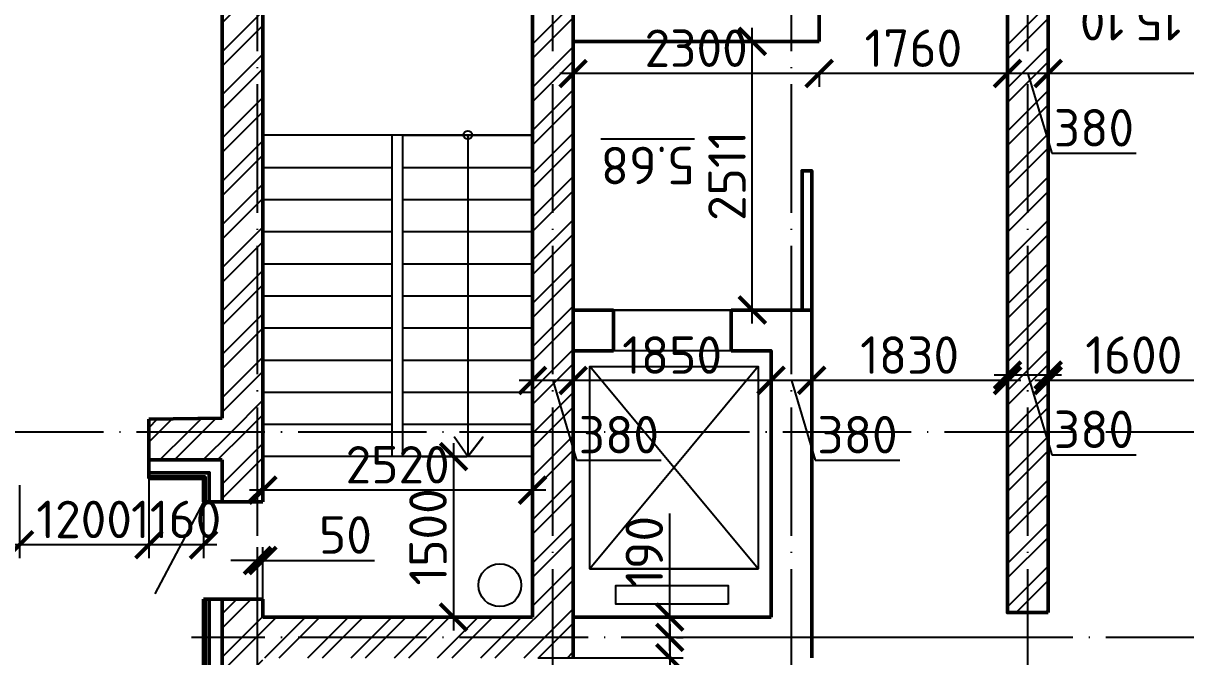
# Model space of a CAD drawing. Header units: millimetres. Extents: x -121275 to -95372, y 16759 to 40426.
# Drawn here: x -119950.8 to -119842.2, y 38714.7 to 38773.9 of the extents above; entities that cross this region are included whole.
import ezdxf

# ---------------------------------------------------------------- set-up
doc = ezdxf.new("R2010")
doc.units = ezdxf.units.MM
doc.header["$LTSCALE"] = 0.5
doc.linetypes.add('ACAD_ISO04W100', pattern=[30, 24, -3, 0, -3])
for name, color, linetype in [('оси', 7, 'ACAD_ISO04W100'), ('размеры', 7, 'Continuous'), ('тонкие', 7, 'Continuous')]:
    doc.layers.add(name, color=color, linetype=linetype)
for name, color, linetype, lineweight in [('построения', 6, 'Continuous', 25), ('ТОЛСТЫЕ3', 7, 'Continuous', 50), ('ТОНКИЕе', 7, 'Continuous', 25)]:
    doc.layers.add(name, color=color, linetype=linetype, lineweight=lineweight)
doc.styles.add('Наклонный', font='isocpeur.ttf', dxfattribs={"height": 3.5})
doc.dimstyles.new('СТРОИТЕЛЬНЫЙ', dxfattribs={"dimtxt": 3.5, "dimasz": 2.5, "dimexe": 1.25, "dimexo": 0.625, "dimtad": 1, "dimdec": 0, "dimlfac": 100, "dimdsep": 46, "dimtxsty": 'Наклонный', "dimblk1": 'ARCHTICK', "dimblk2": 'ARCHTICK', "dimsah": 1, "dimcen": 0, "dimdle": 1.25, "dimadec": 0, "dimazin": 0, "dimtfac": 0.75, "dimtdec": 0, "dimtmove": 0, "dimatfit": 3, "dimldrblk": 'ARCHTICK', "dimfxl": 1, "dimtolj": 1, "dimtzin": 0, "dimarcsym": 0})
pattern_1 = [(225, (-239994.2577, 77208.4674), (2.02055763, -2.02055763), []), (225, (-239995.6047, 77208.4674), (2.02055763, -2.02055763), [])]

# ---------------------------------------------------------------- blocks, each defined once
blk = doc.blocks.new('_ArchTick')
at = {"color": 0, "linetype": 'ByBlock', "const_width": 0.15}
blk.add_lwpolyline([(-0.5, -0.5), (0.5, 0.5)], dxfattribs=at)
blk = doc.blocks.new('*D1450')
at = {"layer": 'Defpoints', "color": 0, "transparency": 16777216}
for p in [(-119856.18, 38716.47), (-119903.36, 38714.57), (-119890.41, 38714.57)]:
    blk.add_point(p, dxfattribs=at)
at = {"layer": 'размеры', "color": 0, "lineweight": -2, "transparency": 16777216}
for p, q in [((-119890.41, 38717.72), (-119890.41, 38714.57)), ((-119856.8, 38716.47), (-119891.66, 38716.47)), ((-119902.73, 38714.57), (-119889.16, 38714.57)), ((-119890.41, 38714.57), (-119890.41, 38704.87))]:
    blk.add_line(p, q, dxfattribs=at)
at = {"layer": 'размеры', "color": 0, "lineweight": -2, "transparency": 16777216, "xscale": 2.5, "yscale": 2.5, "zscale": 2.5}
for p, rotation in [((-119890.41, 38716.47), 90), ((-119890.41, 38714.57), 270)]:
    blk.add_blockref('_ArchTick', p, dxfattribs=dict(at, rotation=rotation))
at = {"layer": 'размеры', "color": 0, "transparency": 16777216, "insert": (-119892.79, 38708.47), "char_height": 3.5, "attachment_point": 5, "rotation": 90, "style": 'Наклонный'}
blk.add_mtext('\\A1;190', dxfattribs=at)
blk = doc.blocks.new('*D1451')
at = {"layer": 'Defpoints', "color": 0, "transparency": 16777216}
for p in [(-119890.41, 38718.37), (-119880.94, 38718.37), (-119890.41, 38716.47)]:
    blk.add_point(p, dxfattribs=at)
at = {"layer": 'размеры', "color": 0, "lineweight": -2, "transparency": 16777216}
for p, q in [((-119890.41, 38718.37), (-119890.41, 38728.07)), ((-119881.57, 38718.37), (-119891.66, 38718.37)), ((-119890.41, 38715.22), (-119890.41, 38718.37)), ((-119889.79, 38716.47), (-119889.16, 38716.47))]:
    blk.add_line(p, q, dxfattribs=at)
at = {"layer": 'размеры', "color": 0, "lineweight": -2, "transparency": 16777216, "xscale": 2.5, "yscale": 2.5, "zscale": 2.5}
for p, rotation in [((-119890.41, 38718.37), 90), ((-119890.41, 38716.47), 270)]:
    blk.add_blockref('_ArchTick', p, dxfattribs=dict(at, rotation=rotation))
at = {"layer": 'размеры', "color": 0, "transparency": 16777216, "insert": (-119892.79, 38724.47), "char_height": 3.5, "attachment_point": 5, "rotation": 90, "style": 'Наклонный'}
blk.add_mtext('\\A1;190', dxfattribs=at)
blk = doc.blocks.new('*D1452')
at = {"layer": 'Defpoints', "color": 0, "transparency": 16777216}
for p in [(-119928.44, 38723.67), (-119928.94, 38718.37), (-119928.44, 38718.37)]:
    blk.add_point(p, dxfattribs=at)
at = {"layer": 'размеры', "color": 0, "lineweight": -2, "transparency": 16777216}
for p, q in [((-119928.94, 38718.99), (-119928.94, 38724.92)), ((-119928.44, 38718.99), (-119928.44, 38724.92)), ((-119928.94, 38723.67), (-119931.44, 38723.67)), ((-119928.94, 38723.67), (-119928.44, 38723.67)), ((-119928.44, 38723.67), (-119917.99, 38723.67))]:
    blk.add_line(p, q, dxfattribs=at)
at = {"layer": 'размеры', "color": 0, "lineweight": -2, "transparency": 16777216, "xscale": 2.5, "yscale": 2.5, "zscale": 2.5}
blk.add_blockref('_ArchTick', (-119928.94, 38723.67), dxfattribs=at)
at = {"layer": 'размеры', "color": 0, "lineweight": -2, "transparency": 16777216, "xscale": 2.5, "yscale": 2.5, "zscale": 2.5, "rotation": 180}
blk.add_blockref('_ArchTick', (-119928.44, 38723.67), dxfattribs=at)
at = {"layer": 'размеры', "color": 0, "transparency": 16777216, "insert": (-119920.72, 38726.05), "char_height": 3.5, "attachment_point": 5, "style": 'Наклонный'}
blk.add_mtext('\\A1;50', dxfattribs=at)
blk = doc.blocks.new('*D1473')
at = {"layer": 'Defpoints', "color": 0, "transparency": 16777216}
for p in [(-119855.04, 38747.09), (-119855.04, 38740.49), (-119839.04, 38740.49)]:
    blk.add_point(p, dxfattribs=at)
at = {"layer": 'размеры', "color": 0, "lineweight": -2, "transparency": 16777216}
for p, q in [((-119855.04, 38746.46), (-119855.04, 38739.24)), ((-119839.04, 38741.11), (-119839.04, 38741.74)), ((-119837.79, 38740.49), (-119856.29, 38740.49))]:
    blk.add_line(p, q, dxfattribs=at)
at = {"layer": 'размеры', "color": 0, "lineweight": -2, "transparency": 16777216, "xscale": 2.5, "yscale": 2.5, "zscale": 2.5, "rotation": 180}
blk.add_blockref('_ArchTick', (-119855.04, 38740.49), dxfattribs=at)
at = {"layer": 'размеры', "color": 0, "lineweight": -2, "transparency": 16777216, "xscale": 2.5, "yscale": 2.5, "zscale": 2.5}
blk.add_blockref('_ArchTick', (-119839.04, 38740.49), dxfattribs=at)
at = {"layer": 'размеры', "color": 0, "transparency": 16777216, "insert": (-119847.04, 38742.86), "char_height": 3.5, "attachment_point": 5, "style": 'Наклонный'}
blk.add_mtext('\\A1;1600', dxfattribs=at)
blk = doc.blocks.new('*D1474')
at = {"layer": 'Defpoints', "color": 0, "transparency": 16777216}
for p in [(-119855.04, 38747.09), (-119858.84, 38745.17), (-119858.84, 38740.99)]:
    blk.add_point(p, dxfattribs=at)
at = {"layer": 'размеры', "color": 0, "lineweight": -2, "transparency": 16777216}
for p, q in [((-119855.04, 38746.46), (-119855.04, 38739.74)), ((-119858.84, 38744.54), (-119858.84, 38739.74)), ((-119853.79, 38740.99), (-119860.09, 38740.99)), ((-119856.94, 38740.99), (-119854.71, 38733.55)), ((-119854.71, 38733.55), (-119846.81, 38733.55))]:
    blk.add_line(p, q, dxfattribs=at)
at = {"layer": 'размеры', "color": 0, "lineweight": -2, "transparency": 16777216, "xscale": 2.5, "yscale": 2.5, "zscale": 2.5, "rotation": 180}
blk.add_blockref('_ArchTick', (-119858.84, 38740.99), dxfattribs=at)
at = {"layer": 'размеры', "color": 0, "lineweight": -2, "transparency": 16777216, "xscale": 2.5, "yscale": 2.5, "zscale": 2.5}
blk.add_blockref('_ArchTick', (-119855.04, 38740.99), dxfattribs=at)
at = {"layer": 'размеры', "color": 0, "transparency": 16777216, "insert": (-119850.76, 38735.92), "char_height": 3.5, "attachment_point": 5, "style": 'Наклонный'}
blk.add_mtext('\\A1;380', dxfattribs=at)
blk = doc.blocks.new('*D1302')
at = {"layer": 'Defpoints', "color": 0, "transparency": 16777216}
for p in [(-119877.14, 38745.17), (-119858.84, 38745.17), (-119877.14, 38740.49)]:
    blk.add_point(p, dxfattribs=at)
at = {"layer": 'размеры', "color": 0, "lineweight": -2, "transparency": 16777216}
for p, q in [((-119877.14, 38744.54), (-119877.14, 38739.24)), ((-119858.84, 38744.54), (-119858.84, 38739.24)), ((-119857.59, 38740.49), (-119878.39, 38740.49))]:
    blk.add_line(p, q, dxfattribs=at)
at = {"layer": 'размеры', "color": 0, "lineweight": -2, "transparency": 16777216, "xscale": 2.5, "yscale": 2.5, "zscale": 2.5, "rotation": 180}
blk.add_blockref('_ArchTick', (-119877.14, 38740.49), dxfattribs=at)
at = {"layer": 'размеры', "color": 0, "lineweight": -2, "transparency": 16777216, "xscale": 2.5, "yscale": 2.5, "zscale": 2.5}
blk.add_blockref('_ArchTick', (-119858.84, 38740.49), dxfattribs=at)
at = {"layer": 'размеры', "color": 0, "transparency": 16777216, "insert": (-119867.99, 38742.86), "char_height": 3.5, "attachment_point": 5, "style": 'Наклонный'}
blk.add_mtext('\\A1;1830', dxfattribs=at)
blk = doc.blocks.new('*D1475')
at = {"layer": 'Defpoints', "color": 0, "transparency": 16777216}
for p in [(-119877.14, 38745.17), (-119880.94, 38743.27), (-119880.94, 38740.49)]:
    blk.add_point(p, dxfattribs=at)
at = {"layer": 'размеры', "color": 0, "lineweight": -2, "transparency": 16777216}
for p, q in [((-119877.14, 38744.54), (-119877.14, 38739.24)), ((-119880.94, 38742.64), (-119880.94, 38739.24)), ((-119875.89, 38740.49), (-119882.19, 38740.49)), ((-119879.04, 38740.49), (-119876.81, 38733.05)), ((-119876.81, 38733.05), (-119868.91, 38733.05))]:
    blk.add_line(p, q, dxfattribs=at)
at = {"layer": 'размеры', "color": 0, "lineweight": -2, "transparency": 16777216, "xscale": 2.5, "yscale": 2.5, "zscale": 2.5, "rotation": 180}
blk.add_blockref('_ArchTick', (-119880.94, 38740.49), dxfattribs=at)
at = {"layer": 'размеры', "color": 0, "lineweight": -2, "transparency": 16777216, "xscale": 2.5, "yscale": 2.5, "zscale": 2.5}
blk.add_blockref('_ArchTick', (-119877.14, 38740.49), dxfattribs=at)
at = {"layer": 'размеры', "color": 0, "transparency": 16777216, "insert": (-119872.86, 38735.42), "char_height": 3.5, "attachment_point": 5, "style": 'Наклонный'}
blk.add_mtext('\\A1;380', dxfattribs=at)
blk = doc.blocks.new('*D1476')
at = {"layer": 'Defpoints', "color": 0, "transparency": 16777216}
for p in [(-119899.44, 38743.27), (-119880.94, 38743.27), (-119899.44, 38740.49)]:
    blk.add_point(p, dxfattribs=at)
at = {"layer": 'размеры', "color": 0, "lineweight": -2, "transparency": 16777216}
for p, q in [((-119899.44, 38742.64), (-119899.44, 38739.24)), ((-119880.94, 38742.64), (-119880.94, 38739.24)), ((-119879.69, 38740.49), (-119900.69, 38740.49))]:
    blk.add_line(p, q, dxfattribs=at)
at = {"layer": 'размеры', "color": 0, "lineweight": -2, "transparency": 16777216, "xscale": 2.5, "yscale": 2.5, "zscale": 2.5, "rotation": 180}
blk.add_blockref('_ArchTick', (-119899.44, 38740.49), dxfattribs=at)
at = {"layer": 'размеры', "color": 0, "lineweight": -2, "transparency": 16777216, "xscale": 2.5, "yscale": 2.5, "zscale": 2.5}
blk.add_blockref('_ArchTick', (-119880.94, 38740.49), dxfattribs=at)
at = {"layer": 'размеры', "color": 0, "transparency": 16777216, "insert": (-119890.19, 38742.86), "char_height": 3.5, "attachment_point": 5, "style": 'Наклонный'}
blk.add_mtext('\\A1;1850', dxfattribs=at)
blk = doc.blocks.new('*D1477')
at = {"layer": 'Defpoints', "color": 0, "transparency": 16777216}
for p in [(-119903.24, 38743.27), (-119899.44, 38743.27), (-119903.24, 38740.49)]:
    blk.add_point(p, dxfattribs=at)
at = {"layer": 'размеры', "color": 0, "lineweight": -2, "transparency": 16777216}
for p, q in [((-119903.24, 38742.64), (-119903.24, 38739.24)), ((-119899.44, 38742.64), (-119899.44, 38739.24)), ((-119898.19, 38740.49), (-119904.49, 38740.49)), ((-119901.34, 38740.49), (-119899.11, 38733.05)), ((-119899.11, 38733.05), (-119891.21, 38733.05))]:
    blk.add_line(p, q, dxfattribs=at)
at = {"layer": 'размеры', "color": 0, "lineweight": -2, "transparency": 16777216, "xscale": 2.5, "yscale": 2.5, "zscale": 2.5, "rotation": 180}
blk.add_blockref('_ArchTick', (-119903.24, 38740.49), dxfattribs=at)
at = {"layer": 'размеры', "color": 0, "lineweight": -2, "transparency": 16777216, "xscale": 2.5, "yscale": 2.5, "zscale": 2.5}
blk.add_blockref('_ArchTick', (-119899.44, 38740.49), dxfattribs=at)
at = {"layer": 'размеры', "color": 0, "transparency": 16777216, "insert": (-119895.16, 38735.42), "char_height": 3.5, "attachment_point": 5, "style": 'Наклонный'}
blk.add_mtext('\\A1;380', dxfattribs=at)
blk = doc.blocks.new('*D1478')
at = {"layer": 'Defpoints', "color": 0, "transparency": 16777216}
for p in [(-119928.44, 38730.24), (-119928.44, 38729.14), (-119903.24, 38718.37)]:
    blk.add_point(p, dxfattribs=at)
at = {"layer": 'размеры', "color": 0, "lineweight": -2, "transparency": 16777216}
for p, q in [((-119928.44, 38729.76), (-119928.44, 38731.49)), ((-119903.24, 38718.99), (-119903.24, 38731.49)), ((-119901.99, 38730.24), (-119929.69, 38730.24))]:
    blk.add_line(p, q, dxfattribs=at)
at = {"layer": 'размеры', "color": 0, "lineweight": -2, "transparency": 16777216, "xscale": 2.5, "yscale": 2.5, "zscale": 2.5, "rotation": 180}
blk.add_blockref('_ArchTick', (-119928.44, 38730.24), dxfattribs=at)
at = {"layer": 'размеры', "color": 0, "lineweight": -2, "transparency": 16777216, "xscale": 2.5, "yscale": 2.5, "zscale": 2.5}
blk.add_blockref('_ArchTick', (-119903.24, 38730.24), dxfattribs=at)
at = {"layer": 'размеры', "color": 0, "transparency": 16777216, "insert": (-119915.84, 38732.61), "char_height": 3.5, "attachment_point": 5, "style": 'Наклонный'}
blk.add_mtext('\\A1;2520', dxfattribs=at)
blk = doc.blocks.new('*D1479')
at = {"layer": 'Defpoints', "color": 0, "transparency": 16777216}
for p in [(-119914.21, 38733.37), (-119915.84, 38718.37), (-119910.62, 38718.37)]:
    blk.add_point(p, dxfattribs=at)
at = {"layer": 'размеры', "color": 0, "lineweight": -2, "transparency": 16777216}
for p, q in [((-119910.62, 38734.62), (-119910.62, 38717.12)), ((-119913.59, 38733.37), (-119909.37, 38733.37)), ((-119915.22, 38718.37), (-119909.37, 38718.37))]:
    blk.add_line(p, q, dxfattribs=at)
at = {"layer": 'размеры', "color": 0, "lineweight": -2, "transparency": 16777216, "xscale": 2.5, "yscale": 2.5, "zscale": 2.5}
for p, rotation in [((-119910.62, 38733.37), 90), ((-119910.62, 38718.37), 270)]:
    blk.add_blockref('_ArchTick', p, dxfattribs=dict(at, rotation=rotation))
at = {"layer": 'размеры', "color": 0, "transparency": 16777216, "insert": (-119913, 38725.87), "char_height": 3.5, "attachment_point": 5, "rotation": 90, "style": 'Наклонный'}
blk.add_mtext('\\A1;1500', dxfattribs=at)
blk = doc.blocks.new('*D1304')
at = {"layer": 'Defpoints', "color": 0, "transparency": 16777216}
for p in [(-119855.04, 38773.11), (-119814.14, 38771.65), (-119855.04, 38769.17)]:
    blk.add_point(p, dxfattribs=at)
at = {"layer": 'размеры', "color": 0, "lineweight": -2, "transparency": 16777216}
for p, q in [((-119855.04, 38772.49), (-119855.04, 38767.92)), ((-119814.14, 38771.02), (-119814.14, 38767.92)), ((-119812.89, 38769.17), (-119856.29, 38769.17))]:
    blk.add_line(p, q, dxfattribs=at)
at = {"layer": 'размеры', "color": 0, "lineweight": -2, "transparency": 16777216, "xscale": 2.5, "yscale": 2.5, "zscale": 2.5, "rotation": 180}
blk.add_blockref('_ArchTick', (-119855.04, 38769.17), dxfattribs=at)
at = {"layer": 'размеры', "color": 0, "lineweight": -2, "transparency": 16777216, "xscale": 2.5, "yscale": 2.5, "zscale": 2.5}
blk.add_blockref('_ArchTick', (-119814.14, 38769.17), dxfattribs=at)
at = {"layer": 'размеры', "color": 0, "transparency": 16777216, "insert": (-119834.59, 38771.54), "char_height": 3.5, "attachment_point": 5, "style": 'Наклонный'}
blk.add_mtext('\\A1;4090', dxfattribs=at)
blk = doc.blocks.new('*D1305')
at = {"layer": 'Defpoints', "color": 0, "transparency": 16777216}
for p in [(-119858.84, 38773.11), (-119855.04, 38773.11), (-119858.84, 38769.17)]:
    blk.add_point(p, dxfattribs=at)
at = {"layer": 'размеры', "color": 0, "lineweight": -2, "transparency": 16777216}
for p, q in [((-119858.84, 38772.49), (-119858.84, 38767.92)), ((-119855.04, 38772.49), (-119855.04, 38767.92)), ((-119853.79, 38769.17), (-119860.09, 38769.17)), ((-119856.94, 38769.17), (-119854.71, 38761.73)), ((-119854.71, 38761.73), (-119846.81, 38761.73))]:
    blk.add_line(p, q, dxfattribs=at)
at = {"layer": 'размеры', "color": 0, "lineweight": -2, "transparency": 16777216, "xscale": 2.5, "yscale": 2.5, "zscale": 2.5, "rotation": 180}
blk.add_blockref('_ArchTick', (-119858.84, 38769.17), dxfattribs=at)
at = {"layer": 'размеры', "color": 0, "lineweight": -2, "transparency": 16777216, "xscale": 2.5, "yscale": 2.5, "zscale": 2.5}
blk.add_blockref('_ArchTick', (-119855.04, 38769.17), dxfattribs=at)
at = {"layer": 'размеры', "color": 0, "transparency": 16777216, "insert": (-119850.76, 38764.1), "char_height": 3.5, "attachment_point": 5, "style": 'Наклонный'}
blk.add_mtext('\\A1;380', dxfattribs=at)
blk = doc.blocks.new('*D1306')
at = {"layer": 'Defpoints', "color": 0, "transparency": 16777216}
for p in [(-119858.84, 38773.11), (-119876.44, 38769.93), (-119876.44, 38769.17)]:
    blk.add_point(p, dxfattribs=at)
at = {"layer": 'размеры', "color": 0, "lineweight": -2, "transparency": 16777216}
for p, q in [((-119858.84, 38772.49), (-119858.84, 38767.92)), ((-119857.59, 38769.17), (-119877.69, 38769.17)), ((-119876.44, 38769.3), (-119876.44, 38767.92))]:
    blk.add_line(p, q, dxfattribs=at)
at = {"layer": 'размеры', "color": 0, "lineweight": -2, "transparency": 16777216, "xscale": 2.5, "yscale": 2.5, "zscale": 2.5, "rotation": 180}
blk.add_blockref('_ArchTick', (-119876.44, 38769.17), dxfattribs=at)
at = {"layer": 'размеры', "color": 0, "lineweight": -2, "transparency": 16777216, "xscale": 2.5, "yscale": 2.5, "zscale": 2.5}
blk.add_blockref('_ArchTick', (-119858.84, 38769.17), dxfattribs=at)
at = {"layer": 'размеры', "color": 0, "transparency": 16777216, "insert": (-119867.64, 38771.54), "char_height": 3.5, "attachment_point": 5, "style": 'Наклонный'}
blk.add_mtext('\\A1;1760', dxfattribs=at)
blk = doc.blocks.new('*D1307')
at = {"layer": 'Defpoints', "color": 0, "transparency": 16777216}
for p in [(-119899.44, 38769.93), (-119899.44, 38769.17), (-119876.44, 38769.93)]:
    blk.add_point(p, dxfattribs=at)
at = {"layer": 'размеры', "color": 0, "lineweight": -2, "transparency": 16777216}
for p, q in [((-119875.19, 38769.17), (-119900.69, 38769.17)), ((-119899.44, 38769.3), (-119899.44, 38767.92)), ((-119876.44, 38769.3), (-119876.44, 38767.92))]:
    blk.add_line(p, q, dxfattribs=at)
at = {"layer": 'размеры', "color": 0, "lineweight": -2, "transparency": 16777216, "xscale": 2.5, "yscale": 2.5, "zscale": 2.5, "rotation": 180}
blk.add_blockref('_ArchTick', (-119899.44, 38769.17), dxfattribs=at)
at = {"layer": 'размеры', "color": 0, "lineweight": -2, "transparency": 16777216, "xscale": 2.5, "yscale": 2.5, "zscale": 2.5}
blk.add_blockref('_ArchTick', (-119876.44, 38769.17), dxfattribs=at)
at = {"layer": 'размеры', "color": 0, "transparency": 16777216, "insert": (-119887.94, 38771.54), "char_height": 3.5, "attachment_point": 5, "style": 'Наклонный'}
blk.add_mtext('\\A1;2300', dxfattribs=at)
blk = doc.blocks.new('*D1492')
at = {"layer": 'Defpoints', "color": 0, "transparency": 16777216}
for p in [(-119899.44, 38772.18), (-119882.69, 38772.18), (-119899.44, 38747.07)]:
    blk.add_point(p, dxfattribs=at)
at = {"layer": 'размеры', "color": 0, "lineweight": -2, "transparency": 16777216}
for p, q in [((-119882.69, 38745.82), (-119882.69, 38773.43)), ((-119898.82, 38772.18), (-119881.44, 38772.18)), ((-119898.82, 38747.07), (-119881.44, 38747.07))]:
    blk.add_line(p, q, dxfattribs=at)
at = {"layer": 'размеры', "color": 0, "lineweight": -2, "transparency": 16777216, "xscale": 2.5, "yscale": 2.5, "zscale": 2.5}
for p, rotation in [((-119882.69, 38772.18), 90), ((-119882.69, 38747.07), 270)]:
    blk.add_blockref('_ArchTick', p, dxfattribs=dict(at, rotation=rotation))
at = {"layer": 'размеры', "color": 0, "transparency": 16777216, "insert": (-119885.06, 38759.62), "char_height": 3.5, "attachment_point": 5, "rotation": 90, "style": 'Наклонный'}
blk.add_mtext('\\A1;2511', dxfattribs=at)
blk = doc.blocks.new('*D1317')
at = {"layer": 'Defpoints', "color": 0, "transparency": 16777216}
for p in [(-119951.19, 38731.31), (-119939.09, 38731.31), (-119951.19, 38725.13)]:
    blk.add_point(p, dxfattribs=at)
at = {"layer": 'размеры', "color": 0, "lineweight": -2, "transparency": 16777216}
for p, q in [((-119951.19, 38730.69), (-119951.19, 38723.88)), ((-119939.09, 38730.69), (-119939.09, 38723.88)), ((-119937.84, 38725.13), (-119952.44, 38725.13))]:
    blk.add_line(p, q, dxfattribs=at)
at = {"layer": 'размеры', "color": 0, "lineweight": -2, "transparency": 16777216, "xscale": 2.5, "yscale": 2.5, "zscale": 2.5, "rotation": 180}
blk.add_blockref('_ArchTick', (-119951.19, 38725.13), dxfattribs=at)
at = {"layer": 'размеры', "color": 0, "lineweight": -2, "transparency": 16777216, "xscale": 2.5, "yscale": 2.5, "zscale": 2.5}
blk.add_blockref('_ArchTick', (-119939.09, 38725.13), dxfattribs=at)
at = {"layer": 'размеры', "color": 0, "transparency": 16777216, "insert": (-119945.14, 38727.5), "char_height": 3.5, "attachment_point": 5, "style": 'Наклонный'}
blk.add_mtext('\\A1;1200', dxfattribs=at)
blk = doc.blocks.new('*D1511')
at = {"layer": 'Defpoints', "color": 0, "transparency": 16777216}
for p in [(-119964.74, 38731.31), (-119951.19, 38731.31), (-119964.74, 38725.13)]:
    blk.add_point(p, dxfattribs=at)
at = {"layer": 'размеры', "color": 0, "lineweight": -2, "transparency": 16777216}
for p, q in [((-119964.74, 38730.68), (-119964.74, 38723.88)), ((-119951.19, 38730.69), (-119951.19, 38723.88)), ((-119949.94, 38725.13), (-119965.99, 38725.13))]:
    blk.add_line(p, q, dxfattribs=at)
at = {"layer": 'размеры', "color": 0, "lineweight": -2, "transparency": 16777216, "xscale": 2.5, "yscale": 2.5, "zscale": 2.5, "rotation": 180}
blk.add_blockref('_ArchTick', (-119964.74, 38725.13), dxfattribs=at)
at = {"layer": 'размеры', "color": 0, "lineweight": -2, "transparency": 16777216, "xscale": 2.5, "yscale": 2.5, "zscale": 2.5}
blk.add_blockref('_ArchTick', (-119951.19, 38725.13), dxfattribs=at)
at = {"layer": 'размеры', "color": 0, "transparency": 16777216, "insert": (-119957.96, 38727.5), "char_height": 3.5, "attachment_point": 5, "style": 'Наклонный'}
blk.add_mtext('\\A1;1290', dxfattribs=at)
blk = doc.blocks.new('*D1531')
at = {"layer": 'Defpoints', "color": 0, "transparency": 16777216}
for p in [(-119939.09, 38733.07), (-119933.99, 38731.32), (-119939.09, 38725.13)]:
    blk.add_point(p, dxfattribs=at)
at = {"layer": 'размеры', "color": 0, "lineweight": -2, "transparency": 16777216}
for p, q in [((-119939.09, 38732.44), (-119939.09, 38723.88)), ((-119933.99, 38730.69), (-119933.99, 38723.88)), ((-119932.74, 38725.13), (-119940.34, 38725.13))]:
    blk.add_line(p, q, dxfattribs=at)
at = {"layer": 'размеры', "color": 0, "lineweight": -2, "transparency": 16777216, "xscale": 2.5, "yscale": 2.5, "zscale": 2.5, "rotation": 180}
blk.add_blockref('_ArchTick', (-119939.09, 38725.13), dxfattribs=at)
at = {"layer": 'размеры', "color": 0, "lineweight": -2, "transparency": 16777216, "xscale": 2.5, "yscale": 2.5, "zscale": 2.5}
blk.add_blockref('_ArchTick', (-119933.99, 38725.13), dxfattribs=at)
at = {"layer": 'размеры', "color": 0, "transparency": 16777216, "insert": (-119936.54, 38727.5), "char_height": 3.5, "attachment_point": 5, "style": 'Наклонный'}
blk.add_mtext('\\A1;1160', dxfattribs=at)

msp = doc.modelspace()

# ---------------------------------------------------------------- hatches: boundary and pattern name
at = {"layer": 'тонкие', "transparency": 33554687}
h = msp.add_hatch(dxfattribs=at)
h.set_pattern_fill('ANSI32', color=6, scale=0.3, angle=180)
h.set_pattern_definition(pattern_1)
h.paths.add_polyline_path([(-120053.241, 38735.668), (-120046.165, 38735.668), (-120046.165, 38736.966), (-120053.041, 38736.966), (-120053.241, 38736.966)], flags=16)
h.paths.add_polyline_path([(-120053.241, 38714.768), (-120052.041, 38714.768), (-120052.041, 38733.068), (-120046.165, 38733.068), (-120046.165, 38735.668), (-120053.241, 38735.668)], flags=16)
h.paths.add_polyline_path([(-120057.041, 38733.068), (-120055.841, 38733.068), (-120055.841, 38714.768), (-120053.241, 38714.768), (-120053.241, 38733.068), (-120057.741, 38733.068)])
h.paths.add_polyline_path([(-120057.041, 38735.95), (-120057.041, 38735.668), (-120057.041, 38733.068), (-120055.841, 38733.068), (-120055.841, 38714.768), (-120053.241, 38714.768), (-120052.041, 38714.768), (-120052.041, 38733.068), (-120046.165, 38733.068), (-120046.165, 38735.668), (-120046.165, 38736.966), (-120053.041, 38736.966), (-120053.241, 38736.966), (-120053.242, 38796.768), (-120036.304, 38796.768), (-120036.304, 38798.668), (-120057.041, 38798.668)])
h.paths.add_polyline_path([(-120053.241, 38798.668), (-120036.304, 38798.668), (-120036.304, 38800.568), (-120037.204, 38800.568), (-120053.241, 38800.568)])
h.paths.add_polyline_path([(-120057.041, 38798.668), (-120053.241, 38798.668), (-120053.241, 38800.568), (-120053.242, 38800.568), (-120053.243, 38869.468), (-120053.241, 38870.668), (-120057.041, 38870.668)])
h.paths.add_polyline_path([(-120057.041, 38870.668), (-120048.485, 38870.668), (-120048.485, 38873.268), (-120053.241, 38873.268), (-120057.041, 38873.268)])
h.paths.add_polyline_path([(-119928.441, 38735.668), (-119928.441, 38735.407), (-119928.441, 38736.968)])
h = msp.add_hatch(dxfattribs=at)
h.set_pattern_fill('ANSI32', color=6, scale=0.3, angle=180)
h.set_pattern_definition(pattern_1)
h.paths.add_polyline_path([(-119899.441, 38776.868), (-119879.041, 38776.868), (-119879.041, 38779.368), (-119899.441, 38779.368)])
h.paths.add_polyline_path([(-119879.041, 38776.868), (-119876.44, 38776.868), (-119876.44, 38779.368), (-119879.041, 38779.368)])
h.paths.add_polyline_path([(-119910.492, 38776.868), (-119901.341, 38776.868), (-119901.341, 38779.368), (-119910.492, 38779.368)])
h.paths.add_polyline_path([(-119910.492, 38775.568), (-119903.241, 38775.568), (-119903.241, 38735.668), (-119901.341, 38735.668), (-119901.341, 38776.868), (-119910.492, 38776.868)])
h.paths.add_polyline_path([(-119901.341, 38776.868), (-119899.441, 38776.868), (-119899.441, 38779.368), (-119901.341, 38779.368)])
h.paths.add_polyline_path([(-119928.941, 38776.868), (-119922.592, 38776.868), (-119922.592, 38779.368), (-119928.441, 38779.368), (-119928.441, 38781.994), (-119928.941, 38781.994)])
h.paths.add_polyline_path([(-119932.241, 38776.868), (-119928.941, 38776.868), (-119928.941, 38781.994), (-119932.241, 38781.994)])
h.paths.add_polyline_path([(-119928.941, 38735.668), (-119928.441, 38735.668), (-119928.441, 38736.968), (-119928.441, 38775.568), (-119922.592, 38775.568), (-119922.592, 38776.868), (-119928.941, 38776.868)])
h.paths.add_polyline_path([(-119932.241, 38736.968), (-119939.09, 38736.878), (-119939.09, 38735.668), (-119928.941, 38735.668), (-119928.941, 38776.868), (-119932.241, 38776.868)])
h.paths.add_polyline_path([(-119839.041, 38798.668), (-119786.141, 38798.668), (-119786.141, 38800.568), (-119839.041, 38800.568)])
h.paths.add_polyline_path([(-119839.041, 38796.768), (-119837.141, 38796.768), (-119786.141, 38796.768), (-119786.141, 38798.668), (-119839.041, 38798.668)])
h.paths.add_polyline_path([(-119911.941, 38798.668), (-119901.341, 38798.668), (-119901.341, 38800.568), (-119905.215, 38800.568), (-119911.941, 38800.568)])
h.paths.add_polyline_path([(-119911.941, 38796.768), (-119901.341, 38796.768), (-119901.341, 38798.668), (-119911.941, 38798.668)])
h.paths.add_polyline_path([(-119901.341, 38796.768), (-119899.441, 38796.768), (-119899.441, 38798.668), (-119901.341, 38798.668)])
h.paths.add_polyline_path([(-119901.341, 38798.668), (-119899.441, 38798.668), (-119899.441, 38800.568), (-119901.341, 38800.568)])
h.paths.add_polyline_path([(-119928.941, 38798.668), (-119922.041, 38798.668), (-119922.041, 38800.568), (-119927.041, 38800.568), (-119927.041, 38804.497), (-119928.941, 38804.497)])
h.paths.add_polyline_path([(-119928.941, 38792.094), (-119928.441, 38792.094), (-119928.441, 38796.768), (-119922.041, 38796.768), (-119922.041, 38798.668), (-119928.941, 38798.668)])
h.paths.add_polyline_path([(-119930.841, 38800.568), (-120036.304, 38800.568), (-120036.304, 38798.668), (-119928.941, 38798.668), (-119928.941, 38804.497), (-119930.841, 38804.497)])
h.paths.add_polyline_path([(-120036.304, 38796.768), (-119932.241, 38796.768), (-119932.241, 38792.094), (-119928.941, 38792.094), (-119928.941, 38798.668), (-120036.304, 38798.668)])
h.paths.add_polyline_path([(-119856.941, 38735.668), (-119855.041, 38735.668), (-119855.041, 38776.868), (-119856.941, 38776.868)])
h.paths.add_polyline_path([(-119858.841, 38735.668), (-119856.941, 38735.668), (-119856.941, 38776.868), (-119858.841, 38776.868)])
h.paths.add_polyline_path([(-119856.941, 38718.802), (-119855.041, 38718.802), (-119855.041, 38735.668), (-119856.941, 38735.668)])
h.paths.add_polyline_path([(-119858.841, 38718.802), (-119856.941, 38718.802), (-119856.941, 38735.668), (-119858.841, 38735.668)])
h.paths.add_polyline_path([(-119899.441, 38735.668), (-119899.441, 38776.868), (-119901.341, 38776.868), (-119901.341, 38735.668)])
h = msp.add_hatch(dxfattribs=at)
h.set_pattern_fill('ANSI32', color=6, scale=0.3, angle=180)
h.set_pattern_definition(pattern_1)
h.paths.add_polyline_path([(-119856.941, 38685.668), (-119833.294, 38685.668), (-119833.294, 38688.268), (-119856.941, 38688.268)])
h.paths.add_polyline_path([(-119879.041, 38685.668), (-119856.941, 38685.668), (-119856.941, 38688.268), (-119879.041, 38688.268)])
h.paths.add_polyline_path([(-119856.941, 38688.268), (-119833.294, 38688.268), (-119833.294, 38689.468), (-119838.141, 38689.468), (-119855.041, 38689.468), (-119855.041, 38708.868), (-119855.041, 38709.768), (-119856.941, 38709.768)])
h.paths.add_polyline_path([(-119879.041, 38688.268), (-119856.941, 38688.268), (-119856.941, 38709.768), (-119858.841, 38709.768), (-119858.841, 38689.468), (-119879.041, 38689.468)])
h.paths.add_polyline_path([(-119885.016, 38685.668), (-119879.041, 38685.668), (-119879.041, 38688.268), (-119885.016, 38688.268)])
h.paths.add_polyline_path([(-119885.016, 38688.268), (-119879.041, 38688.268), (-119879.041, 38689.468), (-119880.841, 38689.468), (-119885.016, 38689.468), (-119885.016, 38688.914)])
h.paths.add_polyline_path([(-119901.341, 38685.668), (-119898.016, 38685.668), (-119898.016, 38688.268), (-119901.341, 38688.268)])
h.paths.add_polyline_path([(-119901.341, 38688.268), (-119898.016, 38688.268), (-119898.016, 38689.468), (-119901.341, 38689.468)])
h.paths.add_polyline_path([(-119932.241, 38685.668), (-119928.941, 38685.668), (-119928.941, 38688.268), (-119932.241, 38688.268)])
h.paths.add_polyline_path([(-119932.241, 38689.568), (-119932.241, 38688.268), (-119928.941, 38688.268), (-119928.941, 38716.468), (-119932.241, 38716.468)])
h.paths.add_polyline_path([(-119932.241, 38729.137), (-119928.941, 38729.137), (-119928.941, 38735.668), (-119939.09, 38735.668), (-119939.09, 38733.068), (-119932.241, 38733.068)])
h.paths.add_polyline_path([(-119928.941, 38729.137), (-119928.441, 38729.137), (-119928.441, 38735.668), (-119928.941, 38735.668)], flags=17)
h.paths.add_polyline_path([(-119928.941, 38720.037), (-119932.241, 38720.037), (-119932.241, 38716.468), (-119928.941, 38716.468)])
h.paths.add_polyline_path([(-119928.441, 38720.037), (-119928.941, 38720.037), (-119928.941, 38716.468), (-119899.441, 38716.468), (-119899.441, 38735.668), (-119903.241, 38735.668), (-119903.241, 38733.368), (-119903.241, 38718.368), (-119928.441, 38718.368)])
h.paths.add_polyline_path([(-119907.016, 38689.468), (-119907.016, 38688.268), (-119901.341, 38688.268), (-119901.341, 38689.468)], flags=17)
h.paths.add_polyline_path([(-119907.016, 38688.268), (-119907.016, 38685.668), (-119901.341, 38685.668), (-119901.341, 38688.268)])
h.paths.add_polyline_path([(-119918.116, 38685.668), (-119918.116, 38688.268), (-119928.941, 38688.268), (-119928.941, 38685.668)])
h.paths.add_polyline_path([(-119918.116, 38688.268), (-119918.116, 38689.468), (-119928.441, 38689.468), (-119928.441, 38714.568), (-119899.456, 38714.568), (-119899.456, 38716.468), (-119928.941, 38716.468), (-119928.941, 38688.268)])

# ---------------------------------------------------------------- linework, layer by layer
at = {"layer": 'оси', "color": 0}
for points in [[(-119928.941, 38680.668), (-119928.941, 38870.668)], [(-119901.341, 38680.668), (-119901.341, 38870.668)], [(-119879.041, 38680.668), (-119879.041, 38870.668)], [(-119856.941, 38680.668), (-119856.941, 38796.668)], [(-119777.244, 38735.668), (-120067.881, 38735.668)], [(-119777.244, 38716.468), (-119935.109, 38716.468)]]:
    msp.add_lwpolyline(points, dxfattribs=at)
at = {"layer": 'построения', "lineweight": 50}
for p, q in [((-119899.441, 38747.068), (-119899.441, 38778.67)), ((-119903.241, 38718.368), (-119903.241, 38775.568)), ((-119899.441, 38714.568), (-119899.441, 38747.068)), ((-119877.141, 38735.668), (-119877.141, 38737.568)), ((-119877.141, 38714.568), (-119877.141, 38736.92)), ((-119877.141, 38736.92), (-119877.141, 38735.668)), ((-119880.941, 38718.368), (-119880.941, 38736.411)), ((-119880.941, 38736.411), (-119880.941, 38735.668)), ((-119880.941, 38735.668), (-119880.941, 38733.768)), ((-119928.441, 38718.368), (-119903.241, 38718.368)), ((-119899.441, 38718.368), (-119880.941, 38718.368))]:
    msp.add_line(p, q, dxfattribs=at)
for points in [[(-119932.241, 38781.994), (-119932.241, 38736.968)], [(-119928.441, 38736.968), (-119928.441, 38775.568)], [(-119855.041, 38775.368), (-119855.041, 38718.802)], [(-119858.841, 38724.068), (-119858.841, 38765.268)], [(-119895.681, 38747.068), (-119899.441, 38747.068)], [(-119877.141, 38714.568), (-119877.141, 38747.068), (-119884.681, 38747.068)], [(-119899.441, 38743.268), (-119895.681, 38743.268)], [(-119884.681, 38743.268), (-119880.941, 38743.268), (-119880.941, 38736.411)], [(-119939.09, 38736.878), (-119932.241, 38736.968)], [(-119928.441, 38736.968), (-119928.441, 38729.137)], [(-119939.09, 38733.068), (-119932.241, 38733.068)], [(-119933.991, 38731.316), (-119933.991, 38729.137)], [(-119932.241, 38720.037), (-119932.241, 38689.568), (-119932.241, 38685.668), (-119918.116, 38685.668)], [(-119928.441, 38720.037), (-119928.441, 38718.368)]]:
    msp.add_lwpolyline(points, dxfattribs=at)
at = {"layer": 'ТОЛСТЫЕ3', "color": 6}
for points in [[(-119932.241, 38729.137), (-119932.241, 38733.068)], [(-119933.441, 38729.137), (-119933.441, 38731.868), (-119933.991, 38731.868)], [(-119933.991, 38731.468), (-119933.841, 38731.468), (-119933.841, 38729.137)]]:
    msp.add_lwpolyline(points, dxfattribs=at)
at = {"layer": 'ТОНКИЕе', "color": 6, "lineweight": 50}
for points in [[(-119899.441, 38779.368), (-119876.44, 38779.368), (-119876.44, 38772.181)], [(-119855.041, 38718.802), (-119858.841, 38718.802), (-119858.841, 38718.802), (-119858.841, 38775.368), (-119858.841, 38775.368)], [(-119876.44, 38772.181), (-119899.441, 38772.181)], [(-119878.041, 38747.068), (-119878.041, 38760.081), (-119877.141, 38760.081), (-119877.141, 38747.068)], [(-119895.681, 38747.068), (-119895.681, 38743.268)], [(-119884.681, 38743.268), (-119884.681, 38747.068)], [(-119939.09, 38731.316), (-119939.09, 38736.878), (-119939.09, 38736.878)], [(-119933.991, 38731.868), (-119933.991, 38731.868), (-119933.991, 38731.868), (-119939.09, 38731.868)], [(-119933.991, 38731.468), (-119933.991, 38731.468), (-119933.991, 38731.468), (-119939.09, 38731.468)], [(-119933.991, 38731.316), (-119933.991, 38731.316), (-119933.991, 38731.316), (-119939.09, 38731.314)], [(-119933.991, 38729.137), (-119928.441, 38729.137)], [(-119931.241, 38729.137), (-119930.241, 38729.137)], [(-119928.441, 38720.037), (-119932.241, 38720.037), (-119933.991, 38720.037)], [(-119918.116, 38683.918), (-119933.841, 38683.918), (-119933.991, 38683.918), (-119933.991, 38720.037)], [(-119918.116, 38684.068), (-119933.441, 38684.068), (-119933.841, 38684.068), (-119933.841, 38720.037)], [(-119918.116, 38684.468), (-119932.241, 38684.468), (-119933.441, 38684.468), (-119933.441, 38720.037)]]:
    msp.add_lwpolyline(points, dxfattribs=at)
at = {"layer": 'ТОНКИЕе', "color": 6}
for points in [[(-119903.241, 38771.765), (-119903.241, 38760.368), (-119915.341, 38760.368)], [(-119903.241, 38768.765), (-119903.241, 38757.368), (-119915.341, 38757.368)], [(-119903.241, 38768.765), (-119903.241, 38757.368), (-119915.341, 38757.368)], [(-119903.241, 38765.765), (-119903.241, 38754.368), (-119915.341, 38754.368)], [(-119903.241, 38765.765), (-119903.241, 38754.368), (-119915.341, 38754.368)], [(-119915.341, 38763.427), (-119903.241, 38763.427), (-119928.441, 38763.427)], [(-119916.341, 38733.368), (-119916.341, 38763.427)], [(-119915.341, 38733.368), (-119915.341, 38763.427)], [(-119903.241, 38762.765), (-119903.241, 38751.368), (-119915.341, 38751.368)], [(-119903.241, 38762.765), (-119903.241, 38751.368), (-119915.341, 38751.368)], [(-119909.291, 38763.427), (-119909.291, 38733.368), (-119907.887, 38735.188), (-119909.291, 38733.368), (-119910.56, 38735.217)], [(-119916.341, 38760.368), (-119928.441, 38760.368)], [(-119903.241, 38759.765), (-119903.241, 38748.368), (-119915.341, 38748.368)], [(-119903.241, 38759.765), (-119903.241, 38748.368), (-119915.341, 38748.368)], [(-119916.341, 38757.368), (-119928.441, 38757.368)], [(-119916.341, 38757.368), (-119928.441, 38757.368)], [(-119903.241, 38756.765), (-119903.241, 38745.368), (-119915.341, 38745.368)], [(-119903.241, 38756.765), (-119903.241, 38745.368), (-119915.341, 38745.368)], [(-119916.341, 38754.368), (-119928.441, 38754.368)], [(-119916.341, 38754.368), (-119928.441, 38754.368)], [(-119903.241, 38753.765), (-119903.241, 38742.368), (-119915.341, 38742.368)], [(-119903.241, 38753.765), (-119903.241, 38742.368), (-119915.341, 38742.368)], [(-119916.341, 38751.368), (-119928.441, 38751.368)], [(-119916.341, 38751.368), (-119928.441, 38751.368)], [(-119903.241, 38750.765), (-119903.241, 38739.368), (-119915.341, 38739.368)], [(-119903.241, 38750.765), (-119903.241, 38739.368), (-119915.341, 38739.368)], [(-119916.341, 38748.368), (-119928.441, 38748.368)], [(-119916.341, 38748.368), (-119928.441, 38748.368)], [(-119903.241, 38747.765), (-119903.241, 38736.368), (-119915.341, 38736.368)], [(-119903.241, 38747.765), (-119903.241, 38736.368), (-119915.341, 38736.368)], [(-119884.681, 38747.068), (-119895.681, 38747.068)], [(-119916.341, 38745.368), (-119928.441, 38745.368)], [(-119916.341, 38745.368), (-119928.441, 38745.368)], [(-119903.241, 38744.765), (-119903.241, 38733.368), (-119928.441, 38733.368)], [(-119884.681, 38743.268), (-119895.681, 38743.268)], [(-119916.341, 38742.368), (-119928.441, 38742.368)], [(-119916.341, 38742.368), (-119928.441, 38742.368)], [(-119882.144, 38741.792), (-119882.144, 38722.899), (-119897.877, 38722.899), (-119897.877, 38741.792), (-119882.144, 38741.792), (-119882.144, 38741.792), (-119897.877, 38722.899), (-119882.144, 38722.899), (-119897.877, 38741.792)], [(-119916.341, 38739.368), (-119928.441, 38739.368)], [(-119916.341, 38739.368), (-119928.441, 38739.368)], [(-119934.307, 38736.88), (-119939.09, 38736.878)], [(-119939.09, 38731.314), (-119939.09, 38736.878)], [(-119916.341, 38736.368), (-119928.441, 38736.368)], [(-119916.341, 38736.368), (-119928.441, 38736.368)], [(-119903.241, 38718.368), (-119903.241, 38733.368), (-119914.21, 38733.368)], [(-119933.991, 38729.137), (-119938.543, 38720.545)], [(-119858.841, 38718.802), (-119855.041, 38718.802)]]:
    msp.add_lwpolyline(points, dxfattribs=at)
msp.add_lwpolyline([(-119884.943, 38719.572), (-119895.448, 38719.572), (-119895.448, 38721.321), (-119884.943, 38721.321)], close=True, dxfattribs=at)
for centre, radius in [((-119909.291, 38763.427), 0.403), ((-119906.283, 38721.349), 2)]:
    msp.add_circle(centre, radius, dxfattribs=at)

# ---------------------------------------------------------------- texts
at = {"color": 7, "char_height": 3.5, "attachment_point": 1, "rotation": 180, "style": 'Наклонный'}
for s, insert in [('{\\fISOCPEUR|b1|i0|c204|p34;\\L15.10}', (-119842.6, 38772.266)), ('{\\fISOCPEUR|b1|i0|c204|p34;\\L5.68}', (-119888.102, 38758.831))]:
    msp.add_mtext_dynamic_manual_height_columns(s, width=11, gutter_width=35, heights=[0], dxfattribs=dict(at, insert=insert))

# ---------------------------------------------------------------- dimensions: what is measured, and where the dimension line sits
at = {"layer": 'размеры', "color": 6}
for base, p1, p2, picture, middle in [((-119899.441, 38769.166), (-119876.44, 38769.927), (-119899.441, 38769.927), '*D1307', (-119887.941, 38771.541)), ((-119876.44, 38769.166), (-119858.841, 38773.114), (-119876.44, 38769.927), '*D1306', (-119867.641, 38771.541)), ((-119855.041, 38769.166), (-119814.141, 38771.649), (-119855.041, 38773.114), '*D1304', (-119834.591, 38771.541)), ((-119858.841, 38769.166), (-119855.041, 38773.114), (-119858.841, 38773.114), '*D1305', (-119854.085, 38764.104)), ((-119858.841, 38740.986), (-119855.041, 38747.085), (-119858.841, 38745.168), '*D1474', (-119854.085, 38735.924)), ((-119855.041, 38740.486), (-119839.041, 38740.486), (-119855.041, 38747.085), '*D1473', (-119847.041, 38742.861)), ((-119899.441, 38740.486), (-119880.941, 38743.268), (-119899.441, 38743.268), '*D1476', (-119890.191, 38742.861)), ((-119880.941, 38740.486), (-119877.141, 38745.168), (-119880.941, 38743.268), '*D1475', (-119876.185, 38735.424)), ((-119877.141, 38740.486), (-119858.841, 38745.168), (-119877.141, 38745.168), '*D1302', (-119867.991, 38742.861)), ((-119903.241, 38740.486), (-119899.441, 38743.268), (-119903.241, 38743.268), '*D1477', (-119898.485, 38735.424))]:
    dim = msp.add_linear_dim(base=base, p1=p1, p2=p2, angle=180, dimstyle='СТРОИТЕЛЬНЫЙ', override={"dimtmove": 1}, dxfattribs=at)
    dim.commit()
    dim.dimension.update_dxf_attribs({"geometry": picture, "text_midpoint": middle})
for base, p1, p2, angle, picture, middle in [((-119882.686, 38772.181), (-119899.441, 38747.068), (-119899.441, 38772.181), 270, '*D1492', (-119885.061, 38759.625)), ((-119928.441, 38730.236), (-119903.241, 38718.368), (-119928.441, 38729.137), 180, '*D1478', (-119915.841, 38732.611)), ((-119910.623, 38718.368), (-119914.21, 38733.368), (-119915.841, 38718.368), 270, '*D1479', (-119912.998, 38725.868))]:
    dim = msp.add_linear_dim(base=base, p1=p1, p2=p2, angle=angle, dimstyle='СТРОИТЕЛЬНЫЙ', dxfattribs=at)
    dim.commit()
    dim.dimension.update_dxf_attribs({"geometry": picture, "text_midpoint": middle})
dim = msp.add_linear_dim(base=(-119939.09, 38725.129), p1=(-119933.991, 38731.316), p2=(-119939.09, 38733.068), angle=180, text='1160', dimstyle='СТРОИТЕЛЬНЫЙ', dxfattribs=at)
dim.commit()
dim.dimension.update_dxf_attribs({"geometry": '*D1531', "text_midpoint": (-119936.541, 38725.129), "dimtype": 160})
for base, p1, p2, text, picture, middle in [((-119964.737, 38725.129), (-119951.19, 38731.311), (-119964.737, 38731.309), '1290', '*D1511', (-119957.964, 38727.504)), ((-119951.19, 38725.129), (-119939.09, 38731.314), (-119951.19, 38731.311), '1200', '*D1317', (-119945.14, 38727.504))]:
    dim = msp.add_linear_dim(base=base, p1=p1, p2=p2, angle=180, text=text, dimstyle='СТРОИТЕЛЬНЫЙ', override={"dimtmove": 1}, dxfattribs=at)
    dim.commit()
    dim.dimension.update_dxf_attribs({"geometry": picture, "text_midpoint": middle})
at = {"layer": 'размеры'}
for base, p1, p2, angle, picture, middle in [((-119928.441, 38723.671), (-119928.941, 38718.368), (-119928.441, 38718.368), 180, '*D1452', (-119920.716, 38726.046)), ((-119890.413, 38718.368), (-119890.413, 38716.468), (-119880.941, 38718.368), 270, '*D1451', (-119892.788, 38724.468)), ((-119890.413, 38714.568), (-119856.177, 38716.468), (-119903.358, 38714.568), 270, '*D1450', (-119892.788, 38708.468))]:
    dim = msp.add_linear_dim(base=base, p1=p1, p2=p2, angle=angle, dimstyle='СТРОИТЕЛЬНЫЙ', dxfattribs=at)
    dim.commit()
    dim.dimension.update_dxf_attribs({"geometry": picture, "text_midpoint": middle})

doc.saveas('drawing.dxf')
